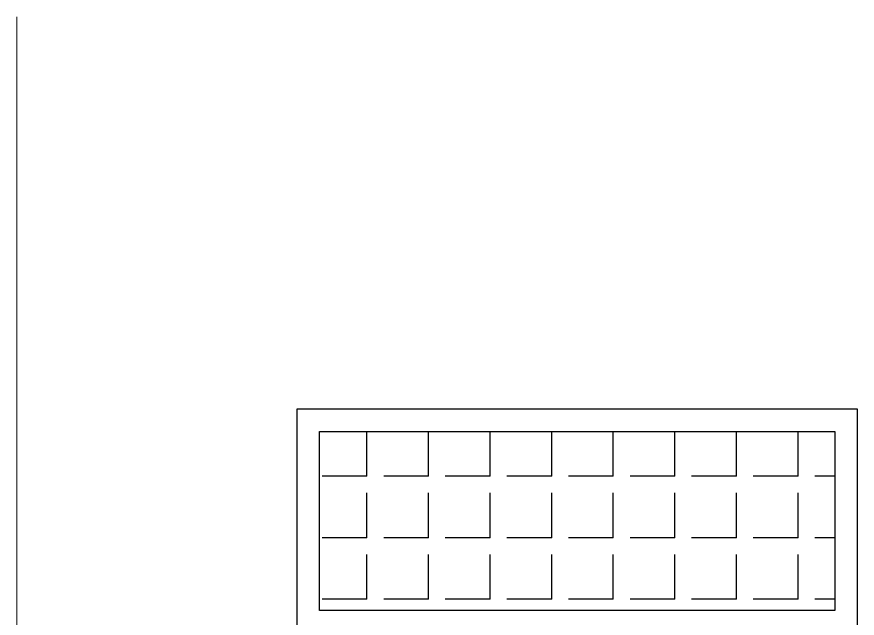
# Model space of a CAD drawing. Header units: metres. Extents: x 1587 to 89247, y -60 to 14723.
# Drawn here: x 44768 to 45518, y 11020 to 11557 of the extents above; entities that cross this region are included whole.
import ezdxf

# ---------------------------------------------------------------- set-up
doc = ezdxf.new("R2010")
doc.units = ezdxf.units.M
doc.header["$LTSCALE"] = 10
doc.layers.get('0').update_dxf_attribs({"color": 253, "lineweight": 0})
doc.layers.add('04Plumbing', color=4, linetype='Continuous')

# ---------------------------------------------------------------- blocks, each defined once
blk = doc.blocks.new('A$C499414C3')
at = {"layer": '04Plumbing'}
h = blk.add_hatch(dxfattribs=at)
h.set_pattern_fill('ANGLE', color=256, scale=0.2, angle=450, style=0)
h.set_pattern_definition([(90, (507.0806034653888, -1142.038603966305), (-0.055, 7.072246285361016e-17), [0.04, -0.015]), (180, (507.0806034653888, -1142.038603966305), (-7.072246285361016e-17, -0.055), [0.04, -0.015])])
h.paths.add_polyline_path([(0.01999999999998892, -0.01999999999952706), (0.01999999999998892, -0.1799999999994952), (0.4800000000000182, -0.1799999999994952), (0.4800000000000182, -0.01999999999952706)])
for points in [[(0.5, 0), (0.5, -0.1999999999999318), (0, -0.1999999999999318), (0, 0)], [(0.4800000000000182, -0.01999999999952706), (0.4800000000000182, -0.1799999999994952), (0.01999999999998892, -0.1799999999994952), (0.01999999999998892, -0.01999999999952706)]]:
    blk.add_lwpolyline(points, close=True, dxfattribs=at)

msp = doc.modelspace()

# ---------------------------------------------------------------- linework, layer by layer
msp.add_line((44768.02881399623, 11556.54303805227), (44768.02881399646, 10860.28068750204))

# ---------------------------------------------------------------- block references
at = {"layer": '04Plumbing', "xscale": 1000, "yscale": 1000, "zscale": 1000}
msp.add_blockref('A$C499414C3', (45018.45074088783, 11206.41186277716), dxfattribs=at)

doc.saveas('drawing.dxf')
